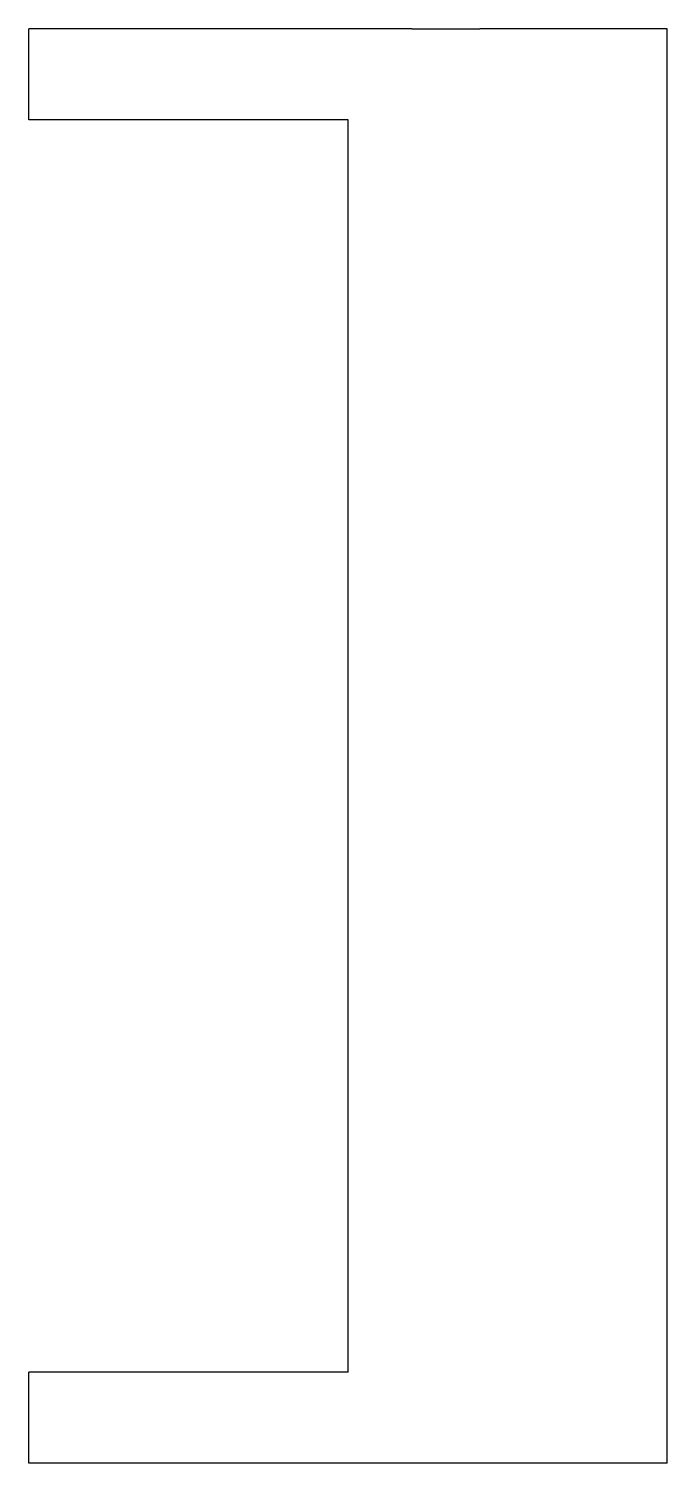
# Model space of a CAD drawing. Header units: metres. Extents: x 0 to 28, y -62.9 to 0.
import ezdxf

# ---------------------------------------------------------------- set-up
doc = ezdxf.new("R2010")
doc.units = ezdxf.units.M

msp = doc.modelspace()

# ---------------------------------------------------------------- linework, layer by layer
for points in [[(0, -4), (0, -3.92), (0, -3.84), (0, -3.76), (0, -3.68), (0, -3.6), (0, -3.52), (0, -3.44), (0, -3.36), (0, -3.28), (0, -3.2), (0, -3.12), (0, -3.04), (0, -2.96), (0, -2.88), (0, -2.8), (0, -2.72), (0, -2.64), (0, -2.56), (0, -2.48), (0, -2.4), (0, -2.32), (0, -2.24), (0, -2.16), (0, -2.08), (0, -2), (0, -1.92), (0, -1.84), (0, -1.76), (0, -1.68), (0, -1.6), (0, -1.52), (0, -1.44), (0, -1.36), (0, -1.28), (0, -1.2), (0, -1.12), (0, -1.04), (0, -0.96), (0, -0.88), (0, -0.8), (0, -0.72), (0, -0.64), (0, -0.56), (0, -0.48), (0, -0.4), (0, -0.32), (0, -0.24), (0, -0.16), (0, -0.08), (0, 0)], [(5, 0), (4.843, 0), (4.686, 0), (4.53, 0), (4.374, 0), (4.219, 0), (4.064, 0), (3.91, 0), (3.758, 0), (3.607, 0), (3.456, 0), (3.307, 0), (3.162, 0), (3.017, 0), (2.872, 0), (2.732, 0), (2.595, 0), (2.458, 0), (2.322, 0), (2.194, 0), (2.065, 0), (1.937, 0), (1.816, 0), (1.699, 0), (1.582, 0), (1.464, 0), (1.36, 0), (1.255, 0), (1.151, 0), (1.052, 0), (0.961, 0), (0.87, 0), (0.779, 0), (0.701, 0), (0.625, 0), (0.549, 0), (0.478, 0), (0.418, 0), (0.358, 0), (0.298, 0), (0.25, 0), (0.206, 0), (0.163, 0), (0.122, 0), (0.095, 0), (0.069, 0), (0.043, 0), (0.026, 0), (0.018, 0), (0.009, 0), (0, 0)], [(16.804, 0), (16.568, 0), (16.332, 0), (16.096, 0), (15.86, 0), (15.623, 0), (15.387, 0), (15.151, 0), (14.915, 0), (14.679, 0), (14.443, 0), (14.207, 0), (13.971, 0), (13.735, 0), (13.499, 0), (13.263, 0), (13.027, 0), (12.791, 0), (12.554, 0), (12.318, 0), (12.082, 0), (11.846, 0), (11.61, 0), (11.374, 0), (11.138, 0), (10.902, 0), (10.666, 0), (10.43, 0), (10.194, 0), (9.958, 0), (9.722, 0), (9.485, 0), (9.249, 0), (9.013, 0), (8.777, 0), (8.541, 0), (8.305, 0), (8.069, 0), (7.833, 0), (7.597, 0), (7.361, 0), (7.125, 0), (6.889, 0), (6.653, 0), (6.416, 0), (6.18, 0), (5.944, 0), (5.708, 0), (5.472, 0), (5.236, 0), (5, 0)], [(16.804, 0), (16.865, 0), (16.926, 0), (16.986, 0), (17.047, 0), (17.108, 0), (17.169, 0), (17.23, 0), (17.29, 0), (17.351, 0), (17.412, 0), (17.472, 0), (17.533, 0), (17.593, 0), (17.654, 0), (17.714, 0), (17.775, 0), (17.835, 0), (17.896, 0), (17.956, 0), (18.016, 0), (18.076, 0), (18.136, 0), (18.196, 0), (18.256, 0), (18.316, 0), (18.375, 0), (18.435, 0), (18.494, 0), (18.554, 0), (18.613, 0), (18.672, 0), (18.732, 0), (18.79, 0), (18.849, 0), (18.908, 0), (18.967, 0), (19.025, 0), (19.084, 0), (19.142, 0), (19.2, 0), (19.258, 0), (19.316, 0), (19.374, 0), (19.431, 0), (19.488, 0), (19.546, 0), (19.603, 0), (19.659, 0), (19.716, 0), (19.773, 0)], [(28, 0), (27.984, 0), (27.967, 0), (27.951, 0), (27.921, 0), (27.872, 0), (27.824, 0), (27.775, 0), (27.7, 0), (27.62, 0), (27.54, 0), (27.452, 0), (27.342, 0), (27.233, 0), (27.123, 0), (26.994, 0), (26.856, 0), (26.719, 0), (26.578, 0), (26.416, 0), (26.254, 0), (26.091, 0), (25.917, 0), (25.733, 0), (25.549, 0), (25.364, 0), (25.162, 0), (24.96, 0), (24.757, 0), (24.549, 0), (24.332, 0), (24.115, 0), (23.899, 0), (23.673, 0), (23.446, 0), (23.22, 0), (22.991, 0), (22.759, 0), (22.526, 0), (22.293, 0), (22.06, 0), (21.826, 0), (21.592, 0), (21.359, 0), (21.128, 0), (20.898, 0), (20.667, 0), (20.441, 0), (20.219, 0), (19.996, 0), (19.773, 0)], [(28, -62.9), (28, -61.642), (28, -60.384), (28, -59.126), (28, -57.868), (28, -56.61), (28, -55.352), (28, -54.094), (28, -52.836), (28, -51.578), (28, -50.32), (28, -49.062), (28, -47.804), (28, -46.546), (28, -45.288), (28, -44.03), (28, -42.772), (28, -41.514), (28, -40.256), (28, -38.998), (28, -37.74), (28, -36.482), (28, -35.224), (28, -33.966), (28, -32.708), (28, -31.45), (28, -30.192), (28, -28.934), (28, -27.676), (28, -26.418), (28, -25.16), (28, -23.902), (28, -22.644), (28, -21.386), (28, -20.128), (28, -18.87), (28, -17.612), (28, -16.354), (28, -15.096), (28, -13.838), (28, -12.58), (28, -11.322), (28, -10.064), (28, -8.806), (28, -7.548), (28, -6.29), (28, -5.032), (28, -3.774), (28, -2.516), (28, -1.258), (28, 0)], [(5, -4), (4.843, -4), (4.686, -4), (4.53, -4), (4.374, -4), (4.219, -4), (4.064, -4), (3.91, -4), (3.758, -4), (3.607, -4), (3.456, -4), (3.307, -4), (3.162, -4), (3.017, -4), (2.872, -4), (2.732, -4), (2.595, -4), (2.458, -4), (2.322, -4), (2.194, -4), (2.065, -4), (1.937, -4), (1.816, -4), (1.699, -4), (1.582, -4), (1.464, -4), (1.36, -4), (1.255, -4), (1.151, -4), (1.052, -4), (0.961, -4), (0.87, -4), (0.779, -4), (0.701, -4), (0.625, -4), (0.549, -4), (0.478, -4), (0.418, -4), (0.358, -4), (0.298, -4), (0.25, -4), (0.206, -4), (0.163, -4), (0.122, -4), (0.095, -4), (0.069, -4), (0.043, -4), (0.026, -4), (0.018, -4), (0.009, -4), (0, -4)], [(14, -4), (13.82, -4), (13.64, -4), (13.46, -4), (13.28, -4), (13.1, -4), (12.92, -4), (12.74, -4), (12.56, -4), (12.38, -4), (12.2, -4), (12.02, -4), (11.84, -4), (11.66, -4), (11.48, -4), (11.3, -4), (11.12, -4), (10.94, -4), (10.76, -4), (10.58, -4), (10.4, -4), (10.22, -4), (10.04, -4), (9.86, -4), (9.68, -4), (9.5, -4), (9.32, -4), (9.14, -4), (8.96, -4), (8.78, -4), (8.6, -4), (8.42, -4), (8.24, -4), (8.06, -4), (7.88, -4), (7.7, -4), (7.52, -4), (7.34, -4), (7.16, -4), (6.98, -4), (6.8, -4), (6.62, -4), (6.44, -4), (6.26, -4), (6.08, -4), (5.9, -4), (5.72, -4), (5.54, -4), (5.36, -4), (5.18, -4), (5, -4)], [(14, -58.9), (14, -57.802), (14, -56.704), (14, -55.606), (14, -54.508), (14, -53.41), (14, -52.312), (14, -51.214), (14, -50.116), (14, -49.018), (14, -47.92), (14, -46.822), (14, -45.724), (14, -44.626), (14, -43.528), (14, -42.43), (14, -41.332), (14, -40.234), (14, -39.136), (14, -38.038), (14, -36.94), (14, -35.842), (14, -34.744), (14, -33.646), (14, -32.548), (14, -31.45), (14, -30.352), (14, -29.254), (14, -28.156), (14, -27.058), (14, -25.96), (14, -24.862), (14, -23.764), (14, -22.666), (14, -21.568), (14, -20.47), (14, -19.372), (14, -18.274), (14, -17.176), (14, -16.078), (14, -14.98), (14, -13.882), (14, -12.784), (14, -11.686), (14, -10.588), (14, -9.49), (14, -8.392), (14, -7.294), (14, -6.196), (14, -5.098), (14, -4)], [(0, -62.9), (0, -62.82), (0, -62.74), (0, -62.66), (0, -62.58), (0, -62.5), (0, -62.42), (0, -62.34), (0, -62.26), (0, -62.18), (0, -62.1), (0, -62.02), (0, -61.94), (0, -61.86), (0, -61.78), (0, -61.7), (0, -61.62), (0, -61.54), (0, -61.46), (0, -61.38), (0, -61.3), (0, -61.22), (0, -61.14), (0, -61.06), (0, -60.98), (0, -60.9), (0, -60.82), (0, -60.74), (0, -60.66), (0, -60.58), (0, -60.5), (0, -60.42), (0, -60.34), (0, -60.26), (0, -60.18), (0, -60.1), (0, -60.02), (0, -59.94), (0, -59.86), (0, -59.78), (0, -59.7), (0, -59.62), (0, -59.54), (0, -59.46), (0, -59.38), (0, -59.3), (0, -59.22), (0, -59.14), (0, -59.06), (0, -58.98), (0, -58.9)], [(5, -58.9), (4.843, -58.9), (4.686, -58.9), (4.53, -58.9), (4.374, -58.9), (4.219, -58.9), (4.064, -58.9), (3.91, -58.9), (3.758, -58.9), (3.607, -58.9), (3.456, -58.9), (3.307, -58.9), (3.162, -58.9), (3.017, -58.9), (2.872, -58.9), (2.732, -58.9), (2.595, -58.9), (2.458, -58.9), (2.322, -58.9), (2.194, -58.9), (2.065, -58.9), (1.937, -58.9), (1.816, -58.9), (1.699, -58.9), (1.582, -58.9), (1.464, -58.9), (1.36, -58.9), (1.255, -58.9), (1.151, -58.9), (1.052, -58.9), (0.961, -58.9), (0.87, -58.9), (0.779, -58.9), (0.701, -58.9), (0.625, -58.9), (0.549, -58.9), (0.478, -58.9), (0.418, -58.9), (0.358, -58.9), (0.298, -58.9), (0.25, -58.9), (0.206, -58.9), (0.163, -58.9), (0.122, -58.9), (0.095, -58.9), (0.069, -58.9), (0.043, -58.9), (0.026, -58.9), (0.018, -58.9), (0.009, -58.9), (0, -58.9)], [(14, -58.9), (13.82, -58.9), (13.64, -58.9), (13.46, -58.9), (13.28, -58.9), (13.1, -58.9), (12.92, -58.9), (12.74, -58.9), (12.56, -58.9), (12.38, -58.9), (12.2, -58.9), (12.02, -58.9), (11.84, -58.9), (11.66, -58.9), (11.48, -58.9), (11.3, -58.9), (11.12, -58.9), (10.94, -58.9), (10.76, -58.9), (10.58, -58.9), (10.4, -58.9), (10.22, -58.9), (10.04, -58.9), (9.86, -58.9), (9.68, -58.9), (9.5, -58.9), (9.32, -58.9), (9.14, -58.9), (8.96, -58.9), (8.78, -58.9), (8.6, -58.9), (8.42, -58.9), (8.24, -58.9), (8.06, -58.9), (7.88, -58.9), (7.7, -58.9), (7.52, -58.9), (7.34, -58.9), (7.16, -58.9), (6.98, -58.9), (6.8, -58.9), (6.62, -58.9), (6.44, -58.9), (6.26, -58.9), (6.08, -58.9), (5.9, -58.9), (5.72, -58.9), (5.54, -58.9), (5.36, -58.9), (5.18, -58.9), (5, -58.9)], [(5, -62.9), (4.843, -62.9), (4.686, -62.9), (4.53, -62.9), (4.374, -62.9), (4.219, -62.9), (4.064, -62.9), (3.91, -62.9), (3.758, -62.9), (3.607, -62.9), (3.456, -62.9), (3.307, -62.9), (3.162, -62.9), (3.017, -62.9), (2.872, -62.9), (2.732, -62.9), (2.595, -62.9), (2.458, -62.9), (2.322, -62.9), (2.194, -62.9), (2.065, -62.9), (1.937, -62.9), (1.816, -62.9), (1.699, -62.9), (1.582, -62.9), (1.464, -62.9), (1.36, -62.9), (1.255, -62.9), (1.151, -62.9), (1.052, -62.9), (0.961, -62.9), (0.87, -62.9), (0.779, -62.9), (0.701, -62.9), (0.625, -62.9), (0.549, -62.9), (0.478, -62.9), (0.418, -62.9), (0.358, -62.9), (0.298, -62.9), (0.25, -62.9), (0.206, -62.9), (0.163, -62.9), (0.122, -62.9), (0.095, -62.9), (0.069, -62.9), (0.043, -62.9), (0.026, -62.9), (0.018, -62.9), (0.009, -62.9), (0, -62.9)], [(16.804, -62.9), (16.568, -62.9), (16.332, -62.9), (16.096, -62.9), (15.86, -62.9), (15.623, -62.9), (15.387, -62.9), (15.151, -62.9), (14.915, -62.9), (14.679, -62.9), (14.443, -62.9), (14.207, -62.9), (13.971, -62.9), (13.735, -62.9), (13.499, -62.9), (13.263, -62.9), (13.027, -62.9), (12.791, -62.9), (12.554, -62.9), (12.318, -62.9), (12.082, -62.9), (11.846, -62.9), (11.61, -62.9), (11.374, -62.9), (11.138, -62.9), (10.902, -62.9), (10.666, -62.9), (10.43, -62.9), (10.194, -62.9), (9.958, -62.9), (9.722, -62.9), (9.485, -62.9), (9.249, -62.9), (9.013, -62.9), (8.777, -62.9), (8.541, -62.9), (8.305, -62.9), (8.069, -62.9), (7.833, -62.9), (7.597, -62.9), (7.361, -62.9), (7.125, -62.9), (6.889, -62.9), (6.653, -62.9), (6.416, -62.9), (6.18, -62.9), (5.944, -62.9), (5.708, -62.9), (5.472, -62.9), (5.236, -62.9), (5, -62.9)], [(19.773, -62.9), (19.716, -62.9), (19.659, -62.9), (19.603, -62.9), (19.546, -62.9), (19.488, -62.9), (19.431, -62.9), (19.374, -62.9), (19.316, -62.9), (19.258, -62.9), (19.2, -62.9), (19.142, -62.9), (19.084, -62.9), (19.025, -62.9), (18.967, -62.9), (18.908, -62.9), (18.849, -62.9), (18.79, -62.9), (18.732, -62.9), (18.672, -62.9), (18.613, -62.9), (18.554, -62.9), (18.494, -62.9), (18.435, -62.9), (18.375, -62.9), (18.316, -62.9), (18.256, -62.9), (18.196, -62.9), (18.136, -62.9), (18.076, -62.9), (18.016, -62.9), (17.956, -62.9), (17.896, -62.9), (17.835, -62.9), (17.775, -62.9), (17.714, -62.9), (17.654, -62.9), (17.593, -62.9), (17.533, -62.9), (17.472, -62.9), (17.412, -62.9), (17.351, -62.9), (17.29, -62.9), (17.23, -62.9), (17.169, -62.9), (17.108, -62.9), (17.047, -62.9), (16.986, -62.9), (16.926, -62.9), (16.865, -62.9), (16.804, -62.9)], [(28, -62.9), (27.984, -62.9), (27.967, -62.9), (27.951, -62.9), (27.921, -62.9), (27.872, -62.9), (27.824, -62.9), (27.775, -62.9), (27.7, -62.9), (27.62, -62.9), (27.54, -62.9), (27.452, -62.9), (27.342, -62.9), (27.233, -62.9), (27.123, -62.9), (26.994, -62.9), (26.856, -62.9), (26.719, -62.9), (26.578, -62.9), (26.416, -62.9), (26.254, -62.9), (26.091, -62.9), (25.917, -62.9), (25.733, -62.9), (25.549, -62.9), (25.364, -62.9), (25.162, -62.9), (24.96, -62.9), (24.757, -62.9), (24.549, -62.9), (24.332, -62.9), (24.115, -62.9), (23.899, -62.9), (23.673, -62.9), (23.446, -62.9), (23.22, -62.9), (22.991, -62.9), (22.759, -62.9), (22.526, -62.9), (22.293, -62.9), (22.06, -62.9), (21.826, -62.9), (21.592, -62.9), (21.359, -62.9), (21.128, -62.9), (20.898, -62.9), (20.667, -62.9), (20.441, -62.9), (20.219, -62.9), (19.996, -62.9), (19.773, -62.9)]]:
    msp.add_lwpolyline(points)

doc.saveas('drawing.dxf')
